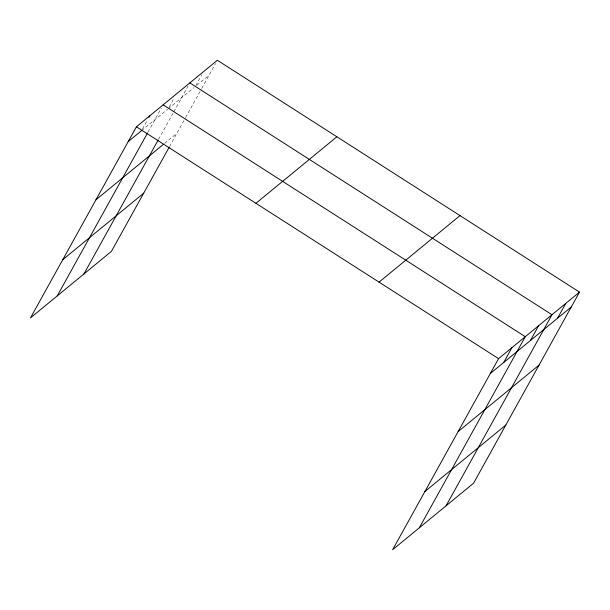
<?xml version="1.0" encoding="UTF-8"?>
<svg xmlns="http://www.w3.org/2000/svg" width="610" height="610" viewBox="0 0 610 610"><rect width="100%" height="100%" fill="white"/><g stroke="black" fill="none" stroke-linecap="round" stroke-linejoin="round"><path stroke-width="0.46" stroke-dasharray="3.05 2.29" d="M142.465 129.007L147.49 119.941M148.001 132.141L161.307 108.138M169.176 107.055L174.201 97.989M158.592 139.271L173.331 112.682M173.789 111.851L188.017 86.185M195.84 85.591L201.78 74.877M169.519 146.591L185.188 118.317M185.653 117.486L201.308 89.235M201.773 88.404L215.536 63.57M141.558 130.654L167.559 109.281M168.268 108.702L193.934 87.604M196.832 85.225L209.138 75.106M164.586 143.388L176.9 133.27"/><path stroke-width="0.91" d="M579.5 292.114L498.561 358.642L392.634 549.732L473.574 483.204L579.5 292.114L217.366 60.268L136.426 126.796L30.5 317.886L111.439 251.358L169.054 147.422M148.863 117.463L149.778 115.816M57.21 295.934L147.544 132.972M83.921 273.981L158.127 140.102M503.692 362.5L511.912 347.662M419.344 527.78L525.271 336.69L163.137 104.844M530.403 340.548L538.622 325.709M446.055 505.827L551.981 314.737L189.847 82.891M557.517 318.26L565.737 303.429M128.199 141.627L141.558 130.654M95.961 199.79L163.137 144.578M62.738 259.723L143.685 193.195M255.925 203.305L336.873 136.777M379.054 282.133L459.993 215.604M490.333 373.472L571.273 306.952M458.095 431.636L539.034 365.115M424.88 491.568L505.82 425.04M136.426 126.796L498.561 358.642"/></g></svg>
